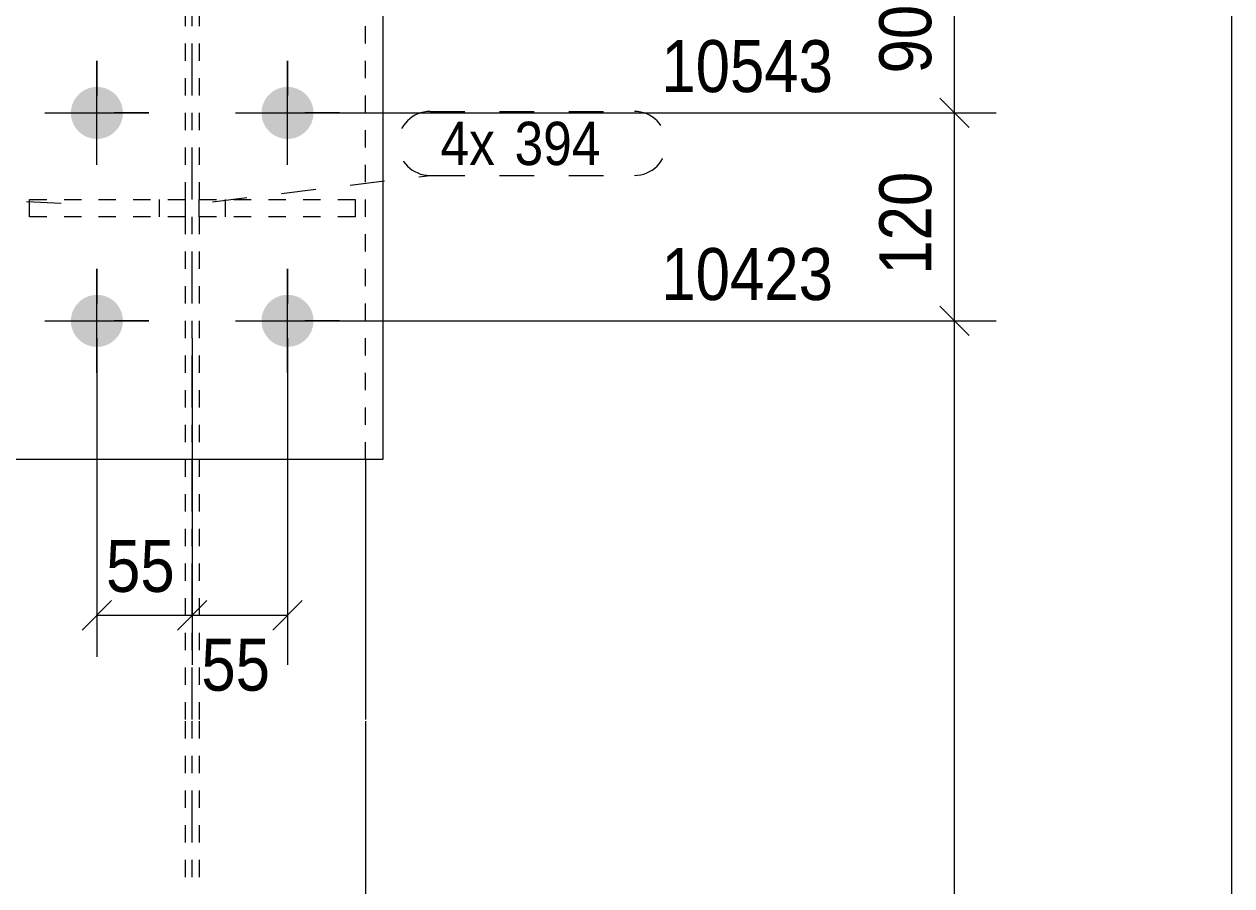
# Model space of a CAD drawing. Header units: millimetres. Extents: x 2 to 579, y 1 to 405.
# Drawn here: x 58 to 127.7, y 203 to 252.7 of the extents above; entities that cross this region are included whole.
import ezdxf

# ---------------------------------------------------------------- set-up
doc = ezdxf.new("R2010")
doc.units = ezdxf.units.MM
for name, pattern in [('XKITLINE00', [0]), ('XKITLINE01', [4, 1, -1, 1, -1]), ('XKITLINE02', [4, 2, -2]), ('XKITLINE03', [6, 3, -1, 1, -1])]:
    doc.linetypes.add(name, pattern=pattern)
for name, color, linetype, lineweight in [('Bolt', 3, 'Continuous', 0), ('Dimensions', 7, 'Continuous', 0), ('Part', 2, 'Continuous', 0), ('PartMark', 7, 'Continuous', 0)]:
    doc.layers.add(name, color=color, linetype=linetype, lineweight=lineweight)
doc.styles.add('ARIAL', font='ARIAL.TTF')

# ---------------------------------------------------------------- blocks, each defined once
blk = doc.blocks.new('*A28')
at = {"layer": 'Bolt', "color": 3, "linetype": 'XKITLINE00', "lineweight": 0}
for p, q in [((62.174, 250.583), (62.174, 248.585)), ((73.174, 250.583), (73.174, 248.585)), ((59.174, 247.583), (61.172, 247.583)), ((65.174, 247.583), (63.176, 247.583)), ((70.174, 247.583), (72.172, 247.583)), ((76.174, 247.583), (74.176, 247.583)), ((62.174, 244.583), (62.174, 246.581)), ((73.174, 244.583), (73.174, 246.581)), ((62.174, 238.583), (62.174, 236.585)), ((73.174, 238.583), (73.174, 236.585)), ((59.174, 235.583), (61.172, 235.583)), ((65.174, 235.583), (63.176, 235.583)), ((70.174, 235.583), (72.172, 235.583)), ((76.174, 235.583), (74.176, 235.583)), ((62.174, 232.583), (62.174, 234.581)), ((73.174, 232.583), (73.174, 234.581))]:
    blk.add_line(p, q, dxfattribs=at)
blk = doc.blocks.new('*A29')
at = {"layer": 'Bolt'}
for points in [[(60.674, 247.62), (60.676, 247.657), (60.678, 247.694), (60.681, 247.73), (60.685, 247.767), (60.69, 247.803), (60.696, 247.84), (60.703, 247.876), (60.71, 247.912), (60.719, 247.948), (60.728, 247.983), (60.738, 248.019), (60.75, 248.054), (60.762, 248.089), (60.774, 248.123), (60.788, 248.157), (60.803, 248.191), (60.818, 248.225), (60.834, 248.258), (60.851, 248.29), (60.869, 248.323), (60.887, 248.354), (60.907, 248.386), (60.927, 248.417), (60.948, 248.447), (60.969, 248.477), (60.991, 248.506), (61.014, 248.535), (61.038, 248.563), (61.062, 248.591), (61.088, 248.617), (61.113, 248.644), (61.14, 248.67), (61.167, 248.695), (61.194, 248.719), (61.222, 248.743), (61.251, 248.766), (61.28, 248.788), (61.31, 248.81), (61.341, 248.83), (61.371, 248.85), (61.403, 248.87), (61.435, 248.888), (61.467, 248.906), (61.499, 248.923), (61.533, 248.939), (61.566, 248.954), (61.6, 248.969), (61.634, 248.983), (61.669, 248.995), (61.703, 249.007), (61.738, 249.019), (61.774, 249.029), (61.809, 249.038), (61.845, 249.047), (61.881, 249.054), (61.917, 249.061), (61.954, 249.067), (61.99, 249.072), (62.027, 249.076), (62.064, 249.079), (62.1, 249.081), (62.137, 249.083), (62.174, 249.083), (62.211, 249.083), (62.247, 249.081), (62.284, 249.079), (62.321, 249.076), (62.357, 249.072), (62.394, 249.067), (62.43, 249.061), (62.467, 249.054), (62.503, 249.047), (62.538, 249.038), (62.574, 249.029), (62.609, 249.019), (62.644, 249.007), (62.679, 248.995), (62.714, 248.983), (62.748, 248.969), (62.782, 248.954), (62.815, 248.939), (62.848, 248.923), (62.881, 248.906), (62.913, 248.888), (62.945, 248.87), (62.976, 248.85), (63.007, 248.83), (63.038, 248.81), (63.067, 248.788), (63.097, 248.766), (63.125, 248.743), (63.154, 248.719), (63.181, 248.695), (63.208, 248.67), (63.235, 248.644), (63.26, 248.617), (63.285, 248.591), (63.31, 248.563), (63.333, 248.535), (63.356, 248.506), (63.379, 248.477), (63.4, 248.447), (63.421, 248.417), (63.441, 248.386), (63.46, 248.354), (63.479, 248.323), (63.497, 248.29), (63.514, 248.258), (63.53, 248.225), (63.545, 248.191), (63.56, 248.157), (63.573, 248.123), (63.586, 248.089), (63.598, 248.054), (63.609, 248.019), (63.62, 247.983), (63.629, 247.948), (63.637, 247.912), (63.645, 247.876), (63.652, 247.84), (63.658, 247.803), (63.663, 247.767), (63.667, 247.73), (63.67, 247.694), (63.672, 247.657), (63.673, 247.62), (63.674, 247.583), (63.673, 247.546), (63.672, 247.51), (63.67, 247.473), (63.667, 247.436), (63.663, 247.4), (63.658, 247.363), (63.652, 247.327), (63.645, 247.291), (63.637, 247.255), (63.629, 247.219), (63.62, 247.183), (63.609, 247.148), (63.598, 247.113), (63.586, 247.078), (63.573, 247.043), (63.56, 247.009), (63.545, 246.975), (63.53, 246.942), (63.514, 246.909), (63.497, 246.876), (63.479, 246.844), (63.46, 246.812), (63.441, 246.781), (63.421, 246.75), (63.4, 246.719), (63.379, 246.69), (63.356, 246.66), (63.333, 246.632), (63.31, 246.603), (63.285, 246.576), (63.26, 246.549), (63.235, 246.523), (63.208, 246.497), (63.181, 246.472), (63.154, 246.447), (63.125, 246.424), (63.097, 246.401), (63.067, 246.378), (63.038, 246.357), (63.007, 246.336), (62.976, 246.316), (62.945, 246.297), (62.913, 246.278), (62.881, 246.26), (62.848, 246.243), (62.815, 246.227), (62.782, 246.212), (62.748, 246.197), (62.714, 246.184), (62.679, 246.171), (62.644, 246.159), (62.609, 246.148), (62.574, 246.138), (62.538, 246.128), (62.503, 246.12), (62.467, 246.112), (62.43, 246.105), (62.394, 246.099), (62.357, 246.094), (62.321, 246.09), (62.284, 246.087), (62.247, 246.085), (62.211, 246.084), (62.174, 246.083), (62.137, 246.084), (62.1, 246.085), (62.064, 246.087), (62.027, 246.09), (61.99, 246.094), (61.954, 246.099), (61.917, 246.105), (61.881, 246.112), (61.845, 246.12), (61.809, 246.128), (61.774, 246.138), (61.738, 246.148), (61.703, 246.159), (61.669, 246.171), (61.634, 246.184), (61.6, 246.197), (61.566, 246.212), (61.533, 246.227), (61.499, 246.243), (61.467, 246.26), (61.435, 246.278), (61.403, 246.297), (61.371, 246.316), (61.341, 246.336), (61.31, 246.357), (61.28, 246.378), (61.251, 246.401), (61.222, 246.424), (61.194, 246.447), (61.167, 246.472), (61.14, 246.497), (61.113, 246.523), (61.088, 246.549), (61.062, 246.576), (61.038, 246.603), (61.014, 246.632), (60.991, 246.66), (60.969, 246.69), (60.948, 246.719), (60.927, 246.75), (60.907, 246.781), (60.887, 246.812), (60.869, 246.844), (60.851, 246.876), (60.834, 246.909), (60.818, 246.942), (60.803, 246.975), (60.788, 247.009), (60.774, 247.043), (60.762, 247.078), (60.75, 247.113), (60.738, 247.148), (60.728, 247.183), (60.719, 247.219), (60.71, 247.255), (60.703, 247.291), (60.696, 247.327), (60.69, 247.363), (60.685, 247.4), (60.681, 247.436), (60.678, 247.473), (60.676, 247.51), (60.674, 247.546), (60.674, 247.583)], [(71.674, 247.62), (71.676, 247.657), (71.678, 247.694), (71.681, 247.73), (71.685, 247.767), (71.69, 247.803), (71.696, 247.84), (71.703, 247.876), (71.71, 247.912), (71.719, 247.948), (71.728, 247.983), (71.738, 248.019), (71.75, 248.054), (71.762, 248.089), (71.774, 248.123), (71.788, 248.157), (71.803, 248.191), (71.818, 248.225), (71.834, 248.258), (71.851, 248.29), (71.869, 248.323), (71.887, 248.354), (71.907, 248.386), (71.927, 248.417), (71.948, 248.447), (71.969, 248.477), (71.991, 248.506), (72.014, 248.535), (72.038, 248.563), (72.062, 248.591), (72.088, 248.617), (72.113, 248.644), (72.14, 248.67), (72.167, 248.695), (72.194, 248.719), (72.222, 248.743), (72.251, 248.766), (72.28, 248.788), (72.31, 248.81), (72.341, 248.83), (72.371, 248.85), (72.403, 248.87), (72.435, 248.888), (72.467, 248.906), (72.499, 248.923), (72.533, 248.939), (72.566, 248.954), (72.6, 248.969), (72.634, 248.983), (72.669, 248.995), (72.703, 249.007), (72.738, 249.019), (72.774, 249.029), (72.809, 249.038), (72.845, 249.047), (72.881, 249.054), (72.917, 249.061), (72.954, 249.067), (72.99, 249.072), (73.027, 249.076), (73.064, 249.079), (73.1, 249.081), (73.137, 249.083), (73.174, 249.083), (73.211, 249.083), (73.247, 249.081), (73.284, 249.079), (73.321, 249.076), (73.357, 249.072), (73.394, 249.067), (73.43, 249.061), (73.467, 249.054), (73.503, 249.047), (73.538, 249.038), (73.574, 249.029), (73.609, 249.019), (73.644, 249.007), (73.679, 248.995), (73.714, 248.983), (73.748, 248.969), (73.782, 248.954), (73.815, 248.939), (73.848, 248.923), (73.881, 248.906), (73.913, 248.888), (73.945, 248.87), (73.976, 248.85), (74.007, 248.83), (74.038, 248.81), (74.067, 248.788), (74.097, 248.766), (74.125, 248.743), (74.154, 248.719), (74.181, 248.695), (74.208, 248.67), (74.235, 248.644), (74.26, 248.617), (74.285, 248.591), (74.31, 248.563), (74.333, 248.535), (74.356, 248.506), (74.379, 248.477), (74.4, 248.447), (74.421, 248.417), (74.441, 248.386), (74.46, 248.354), (74.479, 248.323), (74.497, 248.29), (74.514, 248.258), (74.53, 248.225), (74.545, 248.191), (74.56, 248.157), (74.573, 248.123), (74.586, 248.089), (74.598, 248.054), (74.609, 248.019), (74.62, 247.983), (74.629, 247.948), (74.637, 247.912), (74.645, 247.876), (74.652, 247.84), (74.658, 247.803), (74.663, 247.767), (74.667, 247.73), (74.67, 247.694), (74.672, 247.657), (74.673, 247.62), (74.674, 247.583), (74.673, 247.546), (74.672, 247.51), (74.67, 247.473), (74.667, 247.436), (74.663, 247.4), (74.658, 247.363), (74.652, 247.327), (74.645, 247.291), (74.637, 247.255), (74.629, 247.219), (74.62, 247.183), (74.609, 247.148), (74.598, 247.113), (74.586, 247.078), (74.573, 247.043), (74.56, 247.009), (74.545, 246.975), (74.53, 246.942), (74.514, 246.909), (74.497, 246.876), (74.479, 246.844), (74.46, 246.812), (74.441, 246.781), (74.421, 246.75), (74.4, 246.719), (74.379, 246.69), (74.356, 246.66), (74.333, 246.632), (74.31, 246.603), (74.285, 246.576), (74.26, 246.549), (74.235, 246.523), (74.208, 246.497), (74.181, 246.472), (74.154, 246.447), (74.125, 246.424), (74.097, 246.401), (74.067, 246.378), (74.038, 246.357), (74.007, 246.336), (73.976, 246.316), (73.945, 246.297), (73.913, 246.278), (73.881, 246.26), (73.848, 246.243), (73.815, 246.227), (73.782, 246.212), (73.748, 246.197), (73.714, 246.184), (73.679, 246.171), (73.644, 246.159), (73.609, 246.148), (73.574, 246.138), (73.538, 246.128), (73.503, 246.12), (73.467, 246.112), (73.43, 246.105), (73.394, 246.099), (73.357, 246.094), (73.321, 246.09), (73.284, 246.087), (73.247, 246.085), (73.211, 246.084), (73.174, 246.083), (73.137, 246.084), (73.1, 246.085), (73.064, 246.087), (73.027, 246.09), (72.99, 246.094), (72.954, 246.099), (72.917, 246.105), (72.881, 246.112), (72.845, 246.12), (72.809, 246.128), (72.774, 246.138), (72.738, 246.148), (72.703, 246.159), (72.669, 246.171), (72.634, 246.184), (72.6, 246.197), (72.566, 246.212), (72.533, 246.227), (72.499, 246.243), (72.467, 246.26), (72.435, 246.278), (72.403, 246.297), (72.371, 246.316), (72.341, 246.336), (72.31, 246.357), (72.28, 246.378), (72.251, 246.401), (72.222, 246.424), (72.194, 246.447), (72.167, 246.472), (72.14, 246.497), (72.113, 246.523), (72.088, 246.549), (72.062, 246.576), (72.038, 246.603), (72.014, 246.632), (71.991, 246.66), (71.969, 246.69), (71.948, 246.719), (71.927, 246.75), (71.907, 246.781), (71.887, 246.812), (71.869, 246.844), (71.851, 246.876), (71.834, 246.909), (71.818, 246.942), (71.803, 246.975), (71.788, 247.009), (71.774, 247.043), (71.762, 247.078), (71.75, 247.113), (71.738, 247.148), (71.728, 247.183), (71.719, 247.219), (71.71, 247.255), (71.703, 247.291), (71.696, 247.327), (71.69, 247.363), (71.685, 247.4), (71.681, 247.436), (71.678, 247.473), (71.676, 247.51), (71.674, 247.546), (71.674, 247.583)], [(60.674, 235.62), (60.676, 235.657), (60.678, 235.694), (60.681, 235.73), (60.685, 235.767), (60.69, 235.803), (60.696, 235.84), (60.703, 235.876), (60.71, 235.912), (60.719, 235.948), (60.728, 235.983), (60.738, 236.019), (60.75, 236.054), (60.762, 236.089), (60.774, 236.123), (60.788, 236.157), (60.803, 236.191), (60.818, 236.225), (60.834, 236.258), (60.851, 236.29), (60.869, 236.323), (60.887, 236.354), (60.907, 236.386), (60.927, 236.417), (60.948, 236.447), (60.969, 236.477), (60.991, 236.506), (61.014, 236.535), (61.038, 236.563), (61.062, 236.591), (61.088, 236.617), (61.113, 236.644), (61.14, 236.67), (61.167, 236.695), (61.194, 236.719), (61.222, 236.743), (61.251, 236.766), (61.28, 236.788), (61.31, 236.81), (61.341, 236.83), (61.371, 236.85), (61.403, 236.87), (61.435, 236.888), (61.467, 236.906), (61.499, 236.923), (61.533, 236.939), (61.566, 236.954), (61.6, 236.969), (61.634, 236.983), (61.669, 236.995), (61.703, 237.007), (61.738, 237.019), (61.774, 237.029), (61.809, 237.038), (61.845, 237.047), (61.881, 237.054), (61.917, 237.061), (61.954, 237.067), (61.99, 237.072), (62.027, 237.076), (62.064, 237.079), (62.1, 237.081), (62.137, 237.083), (62.174, 237.083), (62.211, 237.083), (62.247, 237.081), (62.284, 237.079), (62.321, 237.076), (62.357, 237.072), (62.394, 237.067), (62.43, 237.061), (62.467, 237.054), (62.503, 237.047), (62.538, 237.038), (62.574, 237.029), (62.609, 237.019), (62.644, 237.007), (62.679, 236.995), (62.714, 236.983), (62.748, 236.969), (62.782, 236.954), (62.815, 236.939), (62.848, 236.923), (62.881, 236.906), (62.913, 236.888), (62.945, 236.87), (62.976, 236.85), (63.007, 236.83), (63.038, 236.81), (63.067, 236.788), (63.097, 236.766), (63.125, 236.743), (63.154, 236.719), (63.181, 236.695), (63.208, 236.67), (63.235, 236.644), (63.26, 236.617), (63.285, 236.591), (63.31, 236.563), (63.333, 236.535), (63.356, 236.506), (63.379, 236.477), (63.4, 236.447), (63.421, 236.417), (63.441, 236.386), (63.46, 236.354), (63.479, 236.323), (63.497, 236.29), (63.514, 236.258), (63.53, 236.225), (63.545, 236.191), (63.56, 236.157), (63.573, 236.123), (63.586, 236.089), (63.598, 236.054), (63.609, 236.019), (63.62, 235.983), (63.629, 235.948), (63.637, 235.912), (63.645, 235.876), (63.652, 235.84), (63.658, 235.803), (63.663, 235.767), (63.667, 235.73), (63.67, 235.694), (63.672, 235.657), (63.673, 235.62), (63.674, 235.583), (63.673, 235.546), (63.672, 235.51), (63.67, 235.473), (63.667, 235.436), (63.663, 235.4), (63.658, 235.363), (63.652, 235.327), (63.645, 235.291), (63.637, 235.255), (63.629, 235.219), (63.62, 235.183), (63.609, 235.148), (63.598, 235.113), (63.586, 235.078), (63.573, 235.043), (63.56, 235.009), (63.545, 234.975), (63.53, 234.942), (63.514, 234.909), (63.497, 234.876), (63.479, 234.844), (63.46, 234.812), (63.441, 234.781), (63.421, 234.75), (63.4, 234.719), (63.379, 234.69), (63.356, 234.66), (63.333, 234.632), (63.31, 234.603), (63.285, 234.576), (63.26, 234.549), (63.235, 234.523), (63.208, 234.497), (63.181, 234.472), (63.154, 234.447), (63.125, 234.424), (63.097, 234.401), (63.067, 234.378), (63.038, 234.357), (63.007, 234.336), (62.976, 234.316), (62.945, 234.297), (62.913, 234.278), (62.881, 234.26), (62.848, 234.243), (62.815, 234.227), (62.782, 234.212), (62.748, 234.197), (62.714, 234.184), (62.679, 234.171), (62.644, 234.159), (62.609, 234.148), (62.574, 234.138), (62.538, 234.128), (62.503, 234.12), (62.467, 234.112), (62.43, 234.105), (62.394, 234.099), (62.357, 234.094), (62.321, 234.09), (62.284, 234.087), (62.247, 234.085), (62.211, 234.084), (62.174, 234.083), (62.137, 234.084), (62.1, 234.085), (62.064, 234.087), (62.027, 234.09), (61.99, 234.094), (61.954, 234.099), (61.917, 234.105), (61.881, 234.112), (61.845, 234.12), (61.809, 234.128), (61.774, 234.138), (61.738, 234.148), (61.703, 234.159), (61.669, 234.171), (61.634, 234.184), (61.6, 234.197), (61.566, 234.212), (61.533, 234.227), (61.499, 234.243), (61.467, 234.26), (61.435, 234.278), (61.403, 234.297), (61.371, 234.316), (61.341, 234.336), (61.31, 234.357), (61.28, 234.378), (61.251, 234.401), (61.222, 234.424), (61.194, 234.447), (61.167, 234.472), (61.14, 234.497), (61.113, 234.523), (61.088, 234.549), (61.062, 234.576), (61.038, 234.603), (61.014, 234.632), (60.991, 234.66), (60.969, 234.69), (60.948, 234.719), (60.927, 234.75), (60.907, 234.781), (60.887, 234.812), (60.869, 234.844), (60.851, 234.876), (60.834, 234.909), (60.818, 234.942), (60.803, 234.975), (60.788, 235.009), (60.774, 235.043), (60.762, 235.078), (60.75, 235.113), (60.738, 235.148), (60.728, 235.183), (60.719, 235.219), (60.71, 235.255), (60.703, 235.291), (60.696, 235.327), (60.69, 235.363), (60.685, 235.4), (60.681, 235.436), (60.678, 235.473), (60.676, 235.51), (60.674, 235.546), (60.674, 235.583)], [(71.674, 235.62), (71.676, 235.657), (71.678, 235.694), (71.681, 235.73), (71.685, 235.767), (71.69, 235.803), (71.696, 235.84), (71.703, 235.876), (71.71, 235.912), (71.719, 235.948), (71.728, 235.983), (71.738, 236.019), (71.75, 236.054), (71.762, 236.089), (71.774, 236.123), (71.788, 236.157), (71.803, 236.191), (71.818, 236.225), (71.834, 236.258), (71.851, 236.29), (71.869, 236.323), (71.887, 236.354), (71.907, 236.386), (71.927, 236.417), (71.948, 236.447), (71.969, 236.477), (71.991, 236.506), (72.014, 236.535), (72.038, 236.563), (72.062, 236.591), (72.088, 236.617), (72.113, 236.644), (72.14, 236.67), (72.167, 236.695), (72.194, 236.719), (72.222, 236.743), (72.251, 236.766), (72.28, 236.788), (72.31, 236.81), (72.341, 236.83), (72.371, 236.85), (72.403, 236.87), (72.435, 236.888), (72.467, 236.906), (72.499, 236.923), (72.533, 236.939), (72.566, 236.954), (72.6, 236.969), (72.634, 236.983), (72.669, 236.995), (72.703, 237.007), (72.738, 237.019), (72.774, 237.029), (72.809, 237.038), (72.845, 237.047), (72.881, 237.054), (72.917, 237.061), (72.954, 237.067), (72.99, 237.072), (73.027, 237.076), (73.064, 237.079), (73.1, 237.081), (73.137, 237.083), (73.174, 237.083), (73.211, 237.083), (73.247, 237.081), (73.284, 237.079), (73.321, 237.076), (73.357, 237.072), (73.394, 237.067), (73.43, 237.061), (73.467, 237.054), (73.503, 237.047), (73.538, 237.038), (73.574, 237.029), (73.609, 237.019), (73.644, 237.007), (73.679, 236.995), (73.714, 236.983), (73.748, 236.969), (73.782, 236.954), (73.815, 236.939), (73.848, 236.923), (73.881, 236.906), (73.913, 236.888), (73.945, 236.87), (73.976, 236.85), (74.007, 236.83), (74.038, 236.81), (74.067, 236.788), (74.097, 236.766), (74.125, 236.743), (74.154, 236.719), (74.181, 236.695), (74.208, 236.67), (74.235, 236.644), (74.26, 236.617), (74.285, 236.591), (74.31, 236.563), (74.333, 236.535), (74.356, 236.506), (74.379, 236.477), (74.4, 236.447), (74.421, 236.417), (74.441, 236.386), (74.46, 236.354), (74.479, 236.323), (74.497, 236.29), (74.514, 236.258), (74.53, 236.225), (74.545, 236.191), (74.56, 236.157), (74.573, 236.123), (74.586, 236.089), (74.598, 236.054), (74.609, 236.019), (74.62, 235.983), (74.629, 235.948), (74.637, 235.912), (74.645, 235.876), (74.652, 235.84), (74.658, 235.803), (74.663, 235.767), (74.667, 235.73), (74.67, 235.694), (74.672, 235.657), (74.673, 235.62), (74.674, 235.583), (74.673, 235.546), (74.672, 235.51), (74.67, 235.473), (74.667, 235.436), (74.663, 235.4), (74.658, 235.363), (74.652, 235.327), (74.645, 235.291), (74.637, 235.255), (74.629, 235.219), (74.62, 235.183), (74.609, 235.148), (74.598, 235.113), (74.586, 235.078), (74.573, 235.043), (74.56, 235.009), (74.545, 234.975), (74.53, 234.942), (74.514, 234.909), (74.497, 234.876), (74.479, 234.844), (74.46, 234.812), (74.441, 234.781), (74.421, 234.75), (74.4, 234.719), (74.379, 234.69), (74.356, 234.66), (74.333, 234.632), (74.31, 234.603), (74.285, 234.576), (74.26, 234.549), (74.235, 234.523), (74.208, 234.497), (74.181, 234.472), (74.154, 234.447), (74.125, 234.424), (74.097, 234.401), (74.067, 234.378), (74.038, 234.357), (74.007, 234.336), (73.976, 234.316), (73.945, 234.297), (73.913, 234.278), (73.881, 234.26), (73.848, 234.243), (73.815, 234.227), (73.782, 234.212), (73.748, 234.197), (73.714, 234.184), (73.679, 234.171), (73.644, 234.159), (73.609, 234.148), (73.574, 234.138), (73.538, 234.128), (73.503, 234.12), (73.467, 234.112), (73.43, 234.105), (73.394, 234.099), (73.357, 234.094), (73.321, 234.09), (73.284, 234.087), (73.247, 234.085), (73.211, 234.084), (73.174, 234.083), (73.137, 234.084), (73.1, 234.085), (73.064, 234.087), (73.027, 234.09), (72.99, 234.094), (72.954, 234.099), (72.917, 234.105), (72.881, 234.112), (72.845, 234.12), (72.809, 234.128), (72.774, 234.138), (72.738, 234.148), (72.703, 234.159), (72.669, 234.171), (72.634, 234.184), (72.6, 234.197), (72.566, 234.212), (72.533, 234.227), (72.499, 234.243), (72.467, 234.26), (72.435, 234.278), (72.403, 234.297), (72.371, 234.316), (72.341, 234.336), (72.31, 234.357), (72.28, 234.378), (72.251, 234.401), (72.222, 234.424), (72.194, 234.447), (72.167, 234.472), (72.14, 234.497), (72.113, 234.523), (72.088, 234.549), (72.062, 234.576), (72.038, 234.603), (72.014, 234.632), (71.991, 234.66), (71.969, 234.69), (71.948, 234.719), (71.927, 234.75), (71.907, 234.781), (71.887, 234.812), (71.869, 234.844), (71.851, 234.876), (71.834, 234.909), (71.818, 234.942), (71.803, 234.975), (71.788, 235.009), (71.774, 235.043), (71.762, 235.078), (71.75, 235.113), (71.738, 235.148), (71.728, 235.183), (71.719, 235.219), (71.71, 235.255), (71.703, 235.291), (71.696, 235.327), (71.69, 235.363), (71.685, 235.4), (71.681, 235.436), (71.678, 235.473), (71.676, 235.51), (71.674, 235.546), (71.674, 235.583)]]:
    blk.add_hatch(color=3, dxfattribs=at).paths.add_polyline_path(points, flags=17)
at = {"layer": 'Bolt', "color": 3, "linetype": 'XKITLINE00', "lineweight": 0}
for p, q in [((62.174, 244.583), (62.174, 250.583)), ((73.174, 244.583), (73.174, 250.583)), ((59.174, 247.583), (65.174, 247.583)), ((70.174, 247.583), (76.174, 247.583)), ((62.174, 232.583), (62.174, 238.583)), ((73.174, 232.583), (73.174, 238.583)), ((59.174, 235.583), (65.174, 235.583)), ((70.174, 235.583), (76.174, 235.583))]:
    blk.add_line(p, q, dxfattribs=at)
blk = doc.blocks.new('*A33')
at = {"layer": 'Part', "color": 7, "linetype": 'XKITLINE03', "lineweight": 0}
for p, q in [((67.674, 212.583), (67.674, 373.583)), ((67.674, 139.483), (67.674, 212.483))]:
    blk.add_line(p, q, dxfattribs=at)
at = {"layer": 'Part', "color": 7, "linetype": 'XKITLINE01', "lineweight": 0}
for p, q in [((67.274, 363.583), (67.274, 212.583)), ((68.074, 363.583), (68.074, 212.583)), ((77.674, 227.583), (77.674, 363.583)), ((67.274, 212.483), (67.274, 139.483)), ((68.074, 212.483), (68.074, 139.483))]:
    blk.add_line(p, q, dxfattribs=at)
at = {"layer": 'Part', "color": 2, "linetype": 'XKITLINE00', "lineweight": 0}
for p, q in [((77.674, 227.583), (77.674, 212.583)), ((77.674, 212.483), (77.674, 139.483))]:
    blk.add_line(p, q, dxfattribs=at)
blk = doc.blocks.new('*A39')
at = {"layer": 'Part', "color": 7, "linetype": 'XKITLINE01', "lineweight": 0}
for p, q in [((68.074, 242.581), (77.074, 242.581)), ((68.074, 241.581), (68.074, 242.581)), ((69.574, 242.581), (69.574, 241.581)), ((77.074, 242.581), (77.074, 241.581)), ((77.074, 241.581), (68.074, 241.581))]:
    blk.add_line(p, q, dxfattribs=at)
blk = doc.blocks.new('*A40')
at = {"layer": 'Part', "color": 7, "linetype": 'XKITLINE01', "lineweight": 0}
for p, q in [((58.274, 242.581), (67.274, 242.581)), ((58.274, 241.581), (58.274, 242.581)), ((65.774, 242.581), (65.774, 241.581)), ((67.274, 242.581), (67.274, 241.581)), ((67.274, 241.581), (58.274, 241.581))]:
    blk.add_line(p, q, dxfattribs=at)
blk = doc.blocks.new('*A42')
at = {"layer": 'Part', "color": 7, "linetype": 'XKITLINE01', "lineweight": 0}
for p, q in [((78.674, 363.583), (78.674, 227.583)), ((78.674, 227.583), (56.674, 227.583))]:
    blk.add_line(p, q, dxfattribs=at)
blk = doc.blocks.new('*A43')
at = {"layer": 'Part', "color": 2, "linetype": 'XKITLINE00', "lineweight": 0}
for p, q in [((78.674, 363.583), (78.674, 227.583)), ((78.674, 227.583), (56.674, 227.583))]:
    blk.add_line(p, q, dxfattribs=at)
blk = doc.blocks.new('*A108')
at = {"layer": 'Dimensions', "color": 7, "linetype": 'XKITLINE00', "lineweight": 0}
for p, q in [((62.174, 234.583), (62.174, 216.191)), ((67.674, 234.583), (67.674, 216.191)), ((63.022, 219.44), (61.325, 217.743)), ((68.522, 219.44), (66.825, 217.743)), ((62.174, 218.591), (67.674, 218.591))]:
    blk.add_line(p, q, dxfattribs=at)
at = {"layer": 'Dimensions', "color": 3}
for p in [(62.174, 218.591), (67.674, 218.591)]:
    blk.add_point(p, dxfattribs=at)
at = {"layer": 'Dimensions', "color": 3, "style": 'ARIAL', "width": 0.85}
blk.add_text('55', height=3, dxfattribs=at).set_placement((62.699, 219.941))
blk = doc.blocks.new('*A109')
at = {"layer": 'Dimensions', "color": 7, "linetype": 'XKITLINE00', "lineweight": 0}
for p, q in [((67.674, 234.583), (67.674, 215.741)), ((73.174, 234.583), (73.174, 215.741)), ((68.522, 219.44), (66.825, 217.743)), ((74.022, 219.44), (72.325, 217.743)), ((67.674, 218.591), (73.174, 218.591))]:
    blk.add_line(p, q, dxfattribs=at)
at = {"layer": 'Dimensions', "color": 3}
for p in [(67.674, 218.591), (73.174, 218.591)]:
    blk.add_point(p, dxfattribs=at)
at = {"layer": 'Dimensions', "color": 3, "style": 'ARIAL', "width": 0.85}
blk.add_text('55', height=3, dxfattribs=at).set_placement((68.199, 214.241))
blk = doc.blocks.new('*A110')
at = {"layer": 'Dimensions', "color": 7, "linetype": 'XKITLINE00', "lineweight": 0}
blk.add_line((127.674, 174.359), (127.674, 363.583), dxfattribs=at)
blk = doc.blocks.new('*A116')
at = {"layer": 'Dimensions', "color": 7, "linetype": 'XKITLINE00', "lineweight": 0}
for p, q in [((110.825, 236.432), (112.522, 234.735)), ((74.174, 235.583), (114.074, 235.583)), ((111.674, 99.759), (111.674, 235.583))]:
    blk.add_line(p, q, dxfattribs=at)
at = {"layer": 'Dimensions', "color": 3}
blk.add_point((111.674, 235.583), dxfattribs=at)
at = {"layer": 'Dimensions', "color": 3, "style": 'ARIAL', "width": 0.85}
blk.add_text('10423', height=3, dxfattribs=at).set_placement((94.748, 236.783))
blk = doc.blocks.new('*A117')
at = {"layer": 'Dimensions', "color": 7, "linetype": 'XKITLINE00', "lineweight": 0}
for p, q in [((110.825, 248.432), (112.522, 246.735)), ((74.174, 247.583), (114.074, 247.583)), ((111.674, 235.583), (111.674, 247.583)), ((110.825, 236.432), (112.522, 234.735)), ((74.174, 235.583), (114.074, 235.583))]:
    blk.add_line(p, q, dxfattribs=at)
at = {"layer": 'Dimensions', "color": 3}
for p in [(111.674, 247.583), (111.674, 235.583)]:
    blk.add_point(p, dxfattribs=at)
at = {"layer": 'Dimensions', "color": 3, "style": 'ARIAL', "width": 0.85}
blk.add_text('10543', height=3, dxfattribs=at).set_placement((94.748, 248.783))
blk.add_text('120', height=3, rotation=90.00021, dxfattribs=at).set_placement((110.324, 238.246))
blk = doc.blocks.new('*A118')
at = {"layer": 'Dimensions', "color": 7, "linetype": 'XKITLINE00', "lineweight": 0}
for p, q in [((110.825, 257.432), (112.522, 255.735)), ((74.174, 256.583), (114.074, 256.583)), ((111.674, 247.583), (111.674, 256.583)), ((110.825, 248.432), (112.522, 246.735)), ((74.174, 247.583), (114.074, 247.583))]:
    blk.add_line(p, q, dxfattribs=at)
at = {"layer": 'Dimensions', "color": 3}
for p in [(111.674, 256.583), (111.674, 247.583)]:
    blk.add_point(p, dxfattribs=at)
at = {"layer": 'Dimensions', "color": 3, "style": 'ARIAL', "width": 0.85}
blk.add_text('10633', height=3, dxfattribs=at).set_placement((94.748, 257.783))
blk.add_text('90', height=3, rotation=90.00021, dxfattribs=at).set_placement((110.324, 249.858))
blk = doc.blocks.new('*A134')
at = {"layer": 'PartMark', "color": 7, "linetype": 'XKITLINE02', "lineweight": 0}
for p, q in [((81.406, 247.673), (93.191, 247.673)), ((68.848, 242.458), (81.406, 243.973)), ((81.406, 243.973), (93.191, 243.973))]:
    blk.add_line(p, q, dxfattribs=at)
for centre, start, end in [((81.406, 245.823), 90, 270), ((93.191, 245.823), 270, 90)]:
    blk.add_arc(centre, 1.85, start, end, dxfattribs=at)
at = {"layer": 'PartMark', "color": 3, "style": 'ARIAL', "width": 0.85}
for s, p in [('4x', (82.006, 244.573)), ('394', (86.278, 244.573))]:
    blk.add_text(s, height=2.5, dxfattribs=at).set_placement(p)
blk = doc.blocks.new('*A135')
at = {"layer": 'PartMark', "color": 7, "linetype": 'XKITLINE02', "lineweight": 0}
for p, q in [((42.523, 242.649), (54.307, 242.649)), ((60.103, 242.351), (54.307, 242.649)), ((42.523, 238.949), (54.307, 238.949))]:
    blk.add_line(p, q, dxfattribs=at)
for centre, start, end in [((42.523, 240.799), 90, 270), ((54.307, 240.799), 270, 90)]:
    blk.add_arc(centre, 1.85, start, end, dxfattribs=at)
at = {"layer": 'PartMark', "color": 3, "style": 'ARIAL', "width": 0.85}
for s, p in [('3x', (43.123, 239.549)), ('394', (47.395, 239.549))]:
    blk.add_text(s, height=2.5, dxfattribs=at).set_placement(p)

msp = doc.modelspace()

# ---------------------------------------------------------------- block references
at = {"lineweight": 0}
for name in ['*A110', '*A42', '*A43', '*A28', '*A29', '*A118', '*A117', '*A134', '*A135', '*A40', '*A39', '*A116', '*A108', '*A109']:
    msp.add_blockref(name, (0, 0), dxfattribs=at)
at = {"layer": 'Part', "lineweight": 0}
msp.add_blockref('*A33', (0, 0), dxfattribs=at)

doc.saveas('drawing.dxf')
